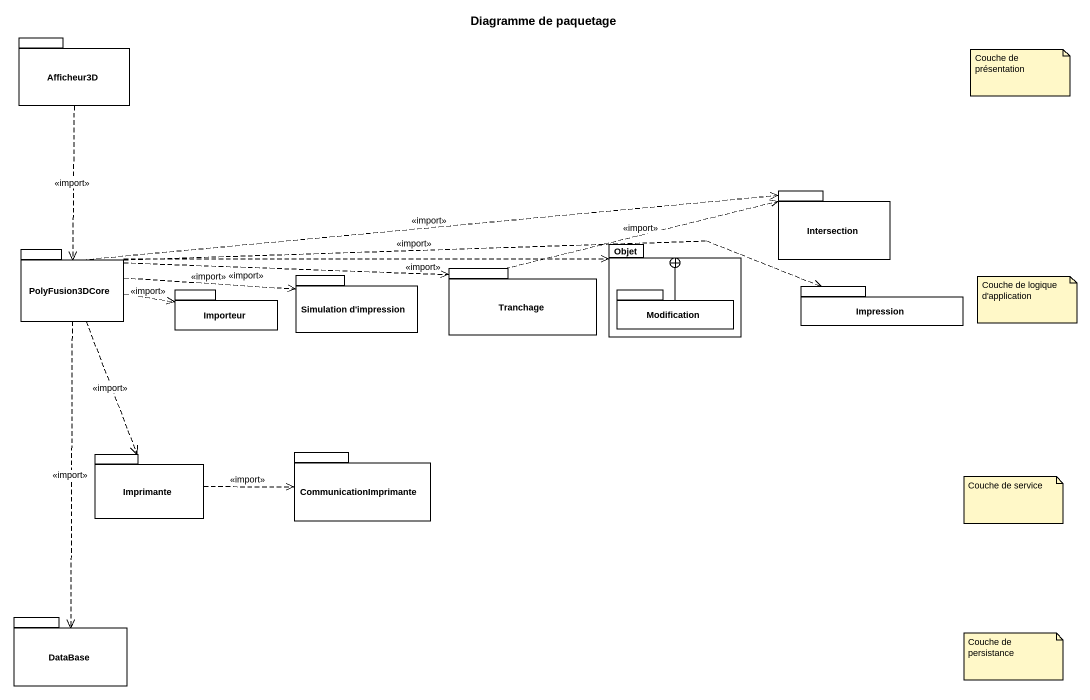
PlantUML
@startuml
title Diagramme de paquetage
package Afficheur3D {
}
package Intersection {
}
package PolyFusion3DCore {
}
package Objet {
  package Modification {
  }
}
package Importeur {
}
package "Simulation d'impression" as Simulation_d_impression {
}
package Tranchage {
}
package Impression {
}
package Imprimante {
}
package CommunicationImprimante {
}
package "DataBase" as DataBase_ {
}
Afficheur3D ..> PolyFusion3DCore : <<import>>
PolyFusion3DCore .right.> Intersection : <<import>>
PolyFusion3DCore .right.> Objet : <<import>>
PolyFusion3DCore .right.> Importeur : <<import>>
PolyFusion3DCore .right.> Simulation_d_impression : <<import>>
PolyFusion3DCore .right.> Tranchage : <<import>>
PolyFusion3DCore .right.> Impression : <<import>>
PolyFusion3DCore ..> Imprimante : <<import>>
PolyFusion3DCore ..> DataBase_ : <<import>>
Tranchage .right.> Intersection : <<import>>
Modification -up-+ Objet
Imprimante .right.> CommunicationImprimante : <<import>>
note as N1
  Couche de présentation
end note
note as N2
  Couche de logique d'application
end note
note as N3
  Couche de service
end note
note as N4
  Couche de persistance
end note
@enduml
